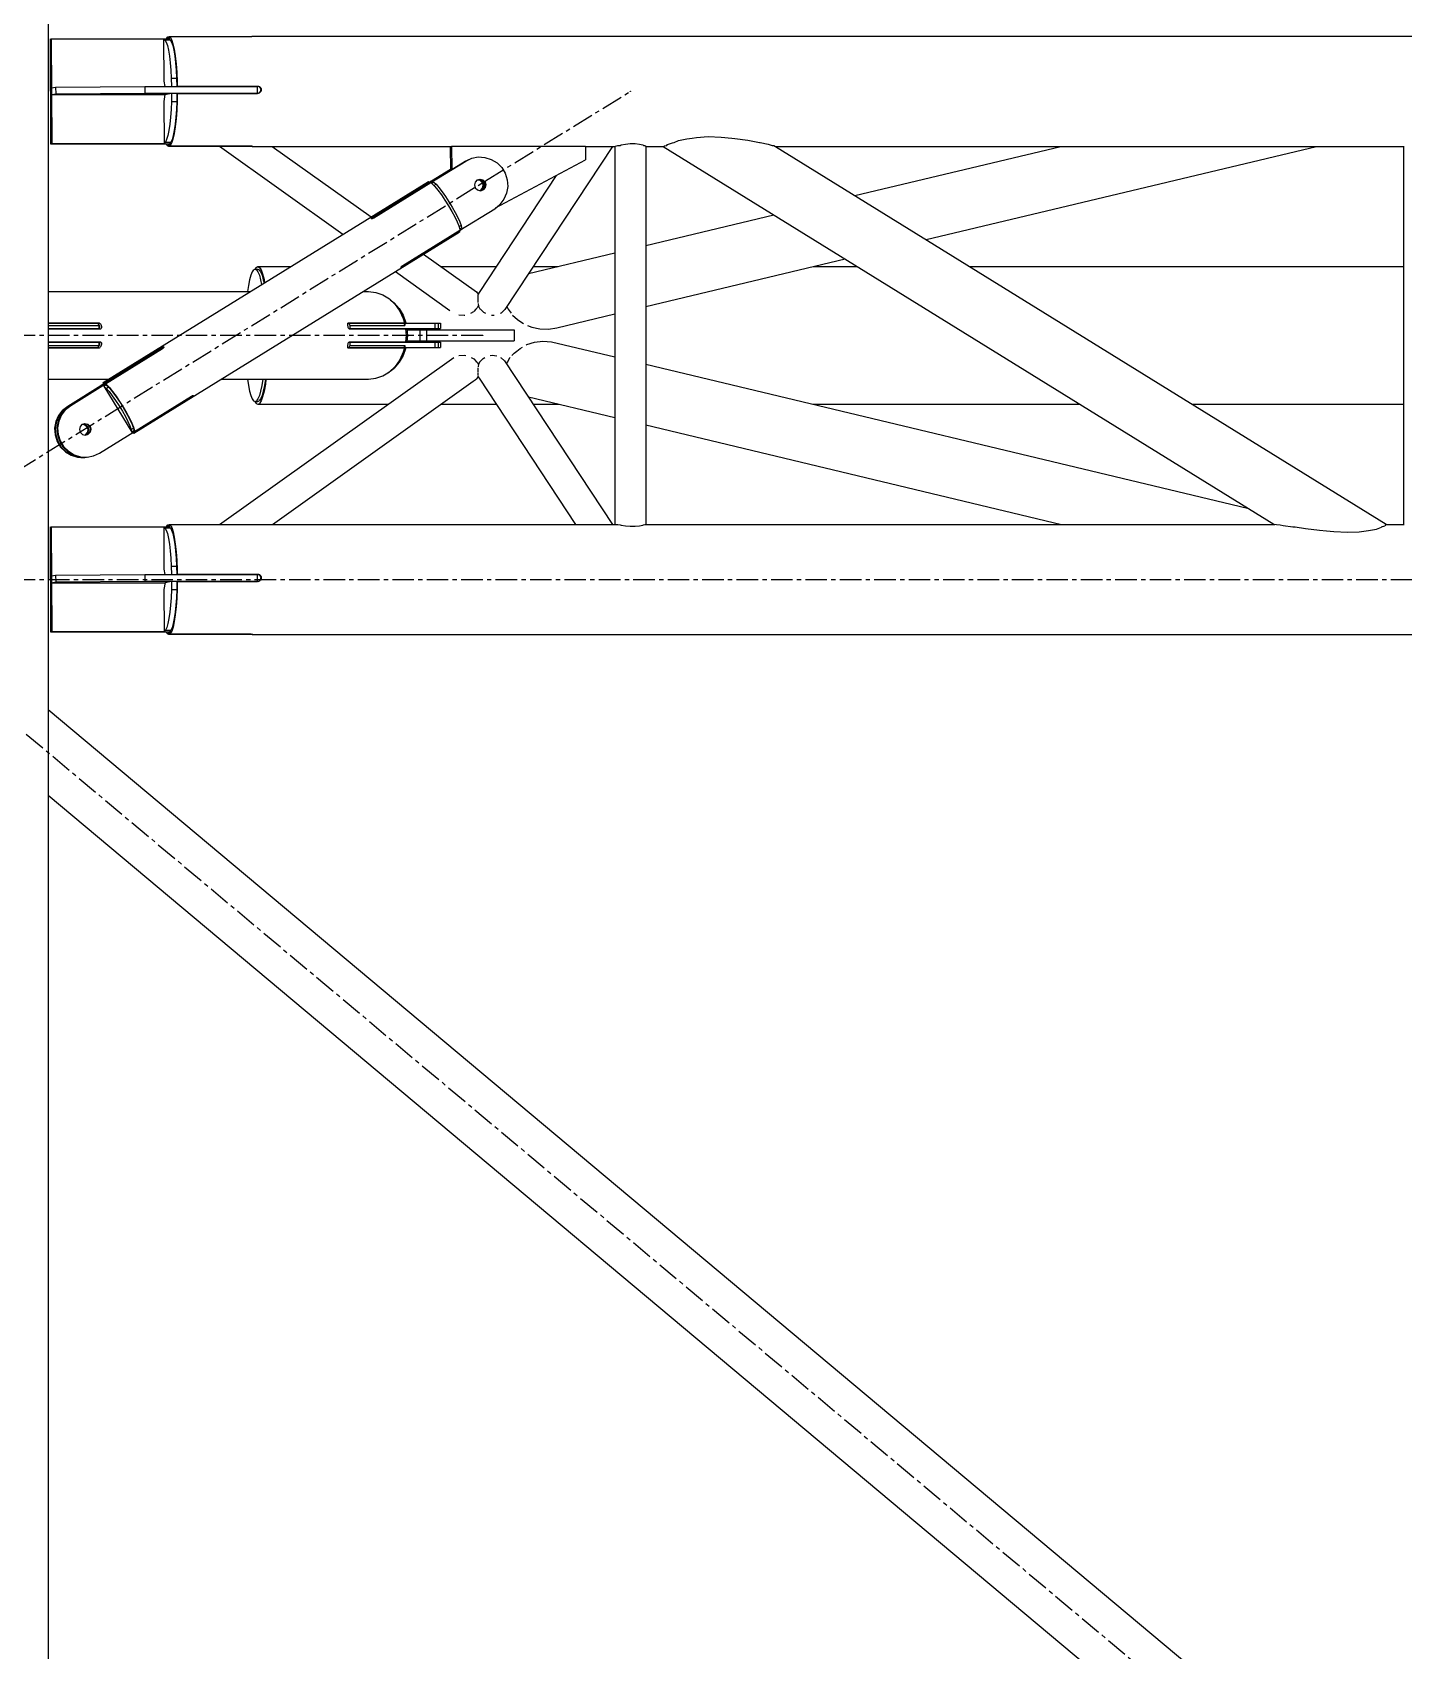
# Model space of a CAD drawing. Header units: millimetres. Extents: x 5143 to 30813, y 232 to 21408.
# Drawn here: x 23500 to 24006, y 11975 to 12572 of the extents above; entities that cross this region are included whole.
import ezdxf

# ---------------------------------------------------------------- set-up
doc = ezdxf.new("R2010")
doc.units = ezdxf.units.MM
doc.header["$LTSCALE"] = 0.25
doc.linetypes.add('CENTER', pattern=[50.8, 31.75, -6.35, 6.35, -6.35])
doc.linetypes.add('XKITLINE00', pattern=[0])

msp = doc.modelspace()

# ---------------------------------------------------------------- linework, layer by layer
at = {"color": 8, "linetype": 'XKITLINE00'}
for p, q in [((23506.2, 12689.51), (23506.2, 11020.27)), ((23550.15, 12570.27), (23549.79, 12569.66)), ((23550.15, 12570.27), (23550.39, 12570.4)), ((23550.39, 12570.4), (23550.4, 12569.66)), ((23550.39, 12570.4), (23550.81, 12570.4)), ((23550.81, 12570.51), (23580.45, 12570.51)), ((23550.81, 12570.51), (23551.25, 12570.27)), ((23550.81, 12570.51), (23550.82, 12569.65)), ((23551.25, 12570.27), (23551.78, 12569.35)), ((23580.45, 12570.51), (23580.78, 12570.51)), ((23580.78, 12570.51), (23581.08, 12570.53)), ((23581.08, 12570.53), (23581.33, 12570.54)), ((23581.33, 12570.54), (23581.49, 12570.57)), ((23581.49, 12570.57), (23581.51, 12570.57)), ((23581.51, 12570.57), (24815.89, 12570.57)), ((23506.95, 12569.53), (23507.34, 12569.6)), ((23506.95, 12569.53), (23507.13, 12530.95)), ((23507.34, 12569.6), (23507.52, 12531.02)), ((23507.34, 12569.6), (23548.83, 12569.6)), ((23548.83, 12569.66), (23550.8, 12569.66)), ((23548.83, 12569.66), (23548.9, 12554.06)), ((23548.83, 12569.66), (23549.31, 12569.31)), ((23549.31, 12569.31), (23551.28, 12569.31)), ((23549.31, 12569.31), (23549.77, 12568.46)), ((23549.77, 12568.46), (23550.21, 12567.16)), ((23550.21, 12567.16), (23550.62, 12565.41)), ((23550.62, 12565.41), (23550.97, 12563.29)), ((23550.8, 12569.66), (23551.28, 12569.31)), ((23551.28, 12569.31), (23551.75, 12568.46)), ((23551.75, 12568.46), (23552.19, 12567.16)), ((23551.78, 12569.35), (23552.28, 12567.85)), ((23552.19, 12567.16), (23552.59, 12565.41)), ((23552.28, 12567.85), (23552.73, 12565.83)), ((23552.59, 12565.41), (23552.94, 12563.29)), ((23552.73, 12565.83), (23553.12, 12563.32)), ((23550.97, 12563.29), (23551.26, 12560.82)), ((23551.26, 12560.82), (23551.49, 12558.09)), ((23551.49, 12558.09), (23551.65, 12555.16)), ((23552.94, 12563.29), (23553.24, 12560.82)), ((23553.12, 12563.32), (23553.44, 12560.42)), ((23553.24, 12560.82), (23553.47, 12558.09)), ((23553.44, 12560.42), (23553.68, 12557.22)), ((23553.47, 12558.09), (23553.63, 12555.16)), ((23508.99, 12551.86), (23541.85, 12552.1)), ((23541.85, 12552.1), (23551.73, 12552.1)), ((23541.85, 12552.1), (23541.86, 12549.6)), ((23548.9, 12554.06), (23549.22, 12552.1)), ((23551.65, 12555.16), (23553.63, 12555.16)), ((23551.65, 12555.16), (23551.74, 12552.1)), ((23551.73, 12552.1), (23551.74, 12552.1)), ((23551.74, 12552.1), (23553.71, 12552.1)), ((23553.63, 12555.16), (23553.71, 12552.1)), ((23553.68, 12557.22), (23553.82, 12553.8)), ((23553.7, 12552.1), (23553.71, 12552.1)), ((23553.71, 12552.2), (23553.84, 12552.23)), ((23553.71, 12552.19), (23583.29, 12552.19)), ((23553.71, 12552.1), (23583.34, 12552.1)), ((23553.82, 12553.8), (23553.84, 12552.23)), ((23553.84, 12552.23), (23583.47, 12552.23)), ((23580.52, 12552.19), (23580.52, 12552.1)), ((23583.29, 12552.19), (23583.47, 12552.23)), ((23583.29, 12552.19), (23583.63, 12552.14)), ((23583.34, 12552.1), (23583.35, 12549.6)), ((23583.47, 12552.23), (23583.82, 12552.18)), ((23583.63, 12552.14), (23583.82, 12552.18)), ((23583.63, 12552.14), (23583.96, 12552.01)), ((23583.82, 12552.18), (23584.14, 12552.05)), ((23583.96, 12552.01), (23584.24, 12551.8)), ((23584.14, 12552.05), (23584.42, 12551.83)), ((23507.43, 12551.56), (23508.99, 12551.86)), ((23507.43, 12551.56), (23507.44, 12549.06)), ((23507.44, 12549.06), (23509, 12549.36)), ((23507.44, 12549.06), (23549.3, 12549.06)), ((23508.99, 12551.86), (23509, 12549.36)), ((23509, 12549.36), (23541.86, 12549.6)), ((23541.86, 12549.6), (23551.74, 12549.6)), ((23549.31, 12549.14), (23548.93, 12546.56)), ((23548.93, 12546.56), (23549.01, 12530.96)), ((23549.31, 12549.14), (23551.75, 12549.6)), ((23551.69, 12546.52), (23551.56, 12543.53)), ((23551.75, 12549.6), (23551.69, 12546.52)), ((23551.69, 12546.52), (23553.67, 12546.52)), ((23551.75, 12549.6), (23553.72, 12549.6)), ((23553.67, 12546.52), (23553.54, 12543.53)), ((23553.72, 12549.6), (23553.67, 12546.52)), ((23553.82, 12546.75), (23553.68, 12543.33)), ((23553.72, 12549.6), (23583.35, 12549.6)), ((23553.72, 12549.5), (23553.86, 12549.53)), ((23553.86, 12549.53), (23553.82, 12546.75)), ((23553.86, 12549.53), (23583.49, 12549.53)), ((23582.96, 12549.53), (23583.35, 12549.6)), ((23583.49, 12549.53), (23583.83, 12549.57)), ((23583.69, 12549.55), (23583.97, 12549.67)), ((23583.83, 12549.57), (23584.16, 12549.71)), ((23583.97, 12549.67), (23584.25, 12549.89)), ((23584.16, 12549.71), (23584.44, 12549.92)), ((23584.24, 12551.8), (23584.45, 12551.52)), ((23584.47, 12550.17), (23584.25, 12549.89)), ((23584.42, 12551.83), (23584.64, 12551.55)), ((23584.65, 12550.2), (23584.44, 12549.92)), ((23584.45, 12551.52), (23584.59, 12551.19)), ((23584.51, 12550.27), (23584.47, 12550.17)), ((23584.6, 12550.49), (23584.51, 12550.27)), ((23584.59, 12551.19), (23584.64, 12550.84)), ((23584.64, 12550.84), (23584.6, 12550.49)), ((23584.64, 12551.55), (23584.77, 12551.23)), ((23584.68, 12550.27), (23584.65, 12550.2)), ((23584.78, 12550.53), (23584.68, 12550.27)), ((23584.77, 12551.23), (23584.82, 12550.88)), ((23584.82, 12550.88), (23584.78, 12550.53)), ((23551.36, 12540.71), (23551.09, 12538.14)), ((23551.56, 12543.53), (23551.36, 12540.71)), ((23553.33, 12540.71), (23553.06, 12538.14)), ((23553.44, 12540.12), (23553.12, 12537.23)), ((23553.54, 12543.53), (23553.33, 12540.71)), ((23553.68, 12543.33), (23553.44, 12540.12)), ((23550.37, 12533.99), (23549.94, 12532.52)), ((23550.75, 12535.88), (23550.37, 12533.99)), ((23551.09, 12538.14), (23550.75, 12535.88)), ((23552.34, 12533.99), (23551.92, 12532.52)), ((23552.73, 12534.72), (23552.28, 12532.69)), ((23552.73, 12535.88), (23552.34, 12533.99)), ((23553.06, 12538.14), (23552.73, 12535.88)), ((23553.12, 12537.23), (23552.73, 12534.72)), ((23507.13, 12530.95), (23507.52, 12531.02)), ((23507.13, 12530.95), (23551, 12530.95)), ((23507.52, 12531.02), (23549.01, 12531.02)), ((23548.55, 12530.93), (23548.62, 12530.89)), ((23548.62, 12530.95), (23548.62, 12530.89)), ((23548.62, 12530.89), (23550.59, 12530.89)), ((23549.48, 12531.5), (23549.01, 12530.96)), ((23549.01, 12530.96), (23550.98, 12530.96)), ((23549.94, 12532.52), (23549.48, 12531.5)), ((23549.48, 12531.5), (23551.46, 12531.5)), ((23549.79, 12530.89), (23550.15, 12530.28)), ((23550.15, 12530.28), (23550.58, 12530.04)), ((23550.58, 12530.89), (23550.58, 12530.04)), ((23550.58, 12530.04), (23580.21, 12530.04)), ((23550.59, 12530.95), (23550.59, 12530.89)), ((23551.46, 12531.5), (23550.98, 12530.96)), ((23551, 12530.98), (23551, 12530.15)), ((23551, 12530.15), (23551.25, 12530.28)), ((23551, 12530.15), (23580.63, 12530.15)), ((23551.78, 12531.2), (23551.25, 12530.28)), ((23551.92, 12532.52), (23551.46, 12531.5)), ((23552.28, 12532.69), (23551.78, 12531.2)), ((23569.39, 12530.04), (23614.99, 12497.56)), ((23580.21, 12530.15), (23580.21, 12530.04)), ((23580.21, 12530.04), (23580.56, 12530.04)), ((23580.56, 12530.15), (23580.56, 12530.04)), ((23580.56, 12530.04), (23580.91, 12530.02)), ((23580.63, 12530.15), (23580.97, 12530.14)), ((23580.91, 12530.02), (23581.22, 12530.01)), ((23580.97, 12530.14), (23581.27, 12530.13)), ((23581.22, 12530.01), (23581.47, 12529.98)), ((23581.27, 12530.13), (23581.52, 12530.11)), ((23581.47, 12529.98), (23581.51, 12529.97)), ((23581.51, 12529.97), (23581.66, 12530)), ((23581.51, 12529.97), (23654.8, 12529.97)), ((23581.52, 12530.11), (23581.68, 12530.09)), ((23581.66, 12530), (23581.76, 12530.03)), ((23581.68, 12530.09), (23581.77, 12530.06)), ((23581.77, 12530.06), (23581.76, 12530.03)), ((23588.91, 12529.97), (23625.39, 12504)), ((23654.59, 12529.94), (23655.06, 12530.02)), ((23654.59, 12529.94), (23654.63, 12521.19)), ((23655.06, 12530.02), (23704.45, 12530.02)), ((23655.06, 12530.02), (23655.1, 12521.48)), ((23714.4, 12529.97), (23674.66, 12469.76)), ((23704.45, 12530.02), (23704.47, 12525.03)), ((23704.45, 12529.97), (23715.48, 12529.97)), ((23715.28, 12529.97), (23715.28, 12390.57)), ((23715.32, 12529.97), (23715.42, 12529.93)), ((23715.42, 12529.93), (23715.56, 12530.04)), ((23715.56, 12530.04), (23716.37, 12530.24)), ((23716.37, 12530.24), (23717.2, 12530.35)), ((23717.2, 12530.35), (23717.63, 12530.5)), ((23717.63, 12530.5), (23719.22, 12530.82)), ((23719.22, 12530.82), (23720.98, 12530.98)), ((23720.98, 12530.98), (23722.74, 12530.98)), ((23722.74, 12530.98), (23724.33, 12530.82)), ((23724.33, 12530.82), (23725.59, 12530.5)), ((23725.59, 12530.5), (23725.87, 12530.35)), ((23725.87, 12530.35), (23726.4, 12530.24)), ((23726.4, 12530.24), (23726.68, 12530.04)), ((23726.68, 12530.04), (23726.68, 12390.57)), ((23726.68, 12529.97), (23733.29, 12529.97)), ((23733.08, 12529.97), (23733.09, 12529.95)), ((23733.09, 12529.95), (23733.23, 12529.94)), ((23733.09, 12529.95), (23958.4, 12390.58)), ((23733.23, 12529.94), (23733.6, 12530.19)), ((23733.6, 12530.19), (23734.47, 12530.36)), ((23734.47, 12530.36), (23734.77, 12530.64)), ((23734.77, 12530.64), (23736.54, 12531.28)), ((23736.54, 12531.28), (23737.11, 12531.39)), ((23737.11, 12531.39), (23738.78, 12532.09)), ((23738.78, 12532.09), (23741.81, 12532.77)), ((23741.81, 12532.77), (23743.76, 12533)), ((23743.76, 12533), (23745.46, 12533.31)), ((23745.46, 12533.31), (23749.71, 12533.56)), ((23749.71, 12533.56), (23754.53, 12533.41)), ((23754.53, 12533.41), (23758.43, 12533)), ((23758.43, 12533), (23759.6, 12532.91)), ((23759.6, 12532.91), (23764.33, 12532.28)), ((23764.33, 12532.28), (23768.71, 12531.44)), ((23768.71, 12531.44), (23768.9, 12531.39)), ((23768.9, 12531.39), (23771.88, 12530.81)), ((23771.88, 12530.81), (23773.37, 12530.36)), ((23773.37, 12530.36), (23773.93, 12530.27)), ((23773.93, 12530.27), (23774.55, 12529.97)), ((23774.55, 12529.97), (24006.46, 12529.97)), ((23774.55, 12529.97), (23999.86, 12390.6)), ((23803.87, 12511.83), (23879.83, 12529.97)), ((23830.13, 12495.59), (23974.11, 12529.97)), ((24006.27, 12529.96), (24006.27, 12390.57)), ((23626.15, 12503.57), (23660.04, 12524.54)), ((23647.41, 12516.62), (23660.28, 12524.58)), ((23660.04, 12524.54), (23662.27, 12525.56)), ((23660.04, 12524.54), (23660.28, 12524.58)), ((23660.28, 12524.58), (23662.51, 12525.61)), ((23662.27, 12525.56), (23662.51, 12525.61)), ((23662.51, 12525.61), (23664.91, 12526.07)), ((23664.91, 12526.07), (23667.36, 12525.92)), ((23667.36, 12525.92), (23669.71, 12525.19)), ((23669.71, 12525.19), (23671.82, 12523.92)), ((23671.27, 12507.26), (23704.47, 12525.03)), ((23671.82, 12523.92), (23673.57, 12522.17)), ((23673.57, 12522.17), (23674.86, 12520.05)), ((23526.52, 12442.84), (23646.53, 12517.07)), ((23625.91, 12503.94), (23646.94, 12516.95)), ((23626.28, 12503.6), (23647.3, 12516.6)), ((23626.42, 12503.59), (23647.44, 12516.6)), ((23646.53, 12517.07), (23646.94, 12516.95)), ((23646.94, 12516.95), (23647.16, 12516.57)), ((23646.97, 12516.89), (23647.45, 12517.19)), ((23647.03, 12516.8), (23647.75, 12517.24)), ((23647.12, 12516.64), (23647.96, 12517.16)), ((23647.12, 12516.64), (23647.16, 12516.57)), ((23647.3, 12516.6), (23647.41, 12516.62)), ((23647.3, 12516.6), (23647.36, 12516.55)), ((23647.41, 12516.62), (23647.43, 12516.59)), ((23647.44, 12516.6), (23647.83, 12516.29)), ((23647.45, 12517.19), (23647.58, 12517.25)), ((23647.58, 12517.25), (23647.75, 12517.24)), ((23647.67, 12517.25), (23654.63, 12521.56)), ((23647.74, 12516.37), (23648.47, 12516.82)), ((23647.75, 12517.24), (23647.96, 12517.16)), ((23647.79, 12517.23), (23654.63, 12521.46)), ((23647.83, 12516.29), (23648.83, 12515.24)), ((23647.96, 12517.16), (23648, 12517.1)), ((23648.47, 12516.82), (23649.33, 12515.99)), ((23663.75, 12516.82), (23663.49, 12515.74)), ((23664.5, 12517.63), (23663.75, 12516.82)), ((23664.5, 12517.63), (23665.55, 12517.94)), ((23664.68, 12517.68), (23665.53, 12517.47)), ((23664.86, 12517.73), (23665.76, 12517.51)), ((23664.94, 12517.76), (23665.89, 12517.5)), ((23693.69, 12519.26), (23665.22, 12476.11)), ((23665.32, 12517.87), (23666.36, 12517.59)), ((23665.37, 12517.88), (23666.39, 12517.63)), ((23665.53, 12517.47), (23666.33, 12516.7)), ((23665.55, 12517.94), (23666.62, 12517.68)), ((23665.76, 12517.51), (23666.56, 12516.75)), ((23665.89, 12517.5), (23666.67, 12516.72)), ((23666.33, 12516.7), (23666.64, 12515.63)), ((23666.36, 12517.59), (23667.14, 12516.81)), ((23666.39, 12517.63), (23667.19, 12516.86)), ((23666.56, 12516.75), (23666.88, 12515.68)), ((23666.62, 12517.68), (23667.42, 12516.91)), ((23666.67, 12516.72), (23666.96, 12515.64)), ((23667.14, 12516.81), (23667.43, 12515.73)), ((23667.19, 12516.86), (23667.5, 12515.8)), ((23667.42, 12516.91), (23667.74, 12515.84)), ((23674.86, 12520.05), (23675.61, 12517.68)), ((23675.61, 12517.68), (23675.77, 12515.21)), ((23648.56, 12515.52), (23649.33, 12515.99)), ((23648.83, 12515.24), (23650, 12513.81)), ((23649.33, 12515.99), (23650.38, 12514.79)), ((23650, 12513.81), (23651.28, 12512.08)), ((23650.38, 12514.79), (23651.56, 12513.26)), ((23651.28, 12512.08), (23652.6, 12510.12)), ((23651.56, 12513.26), (23652.81, 12511.49)), ((23652.6, 12510.12), (23653.91, 12508.05)), ((23652.81, 12511.49), (23654.07, 12509.56)), ((23663.49, 12515.74), (23663.81, 12514.67)), ((23663.81, 12514.67), (23664.6, 12513.9)), ((23664.6, 12513.9), (23665.67, 12513.64)), ((23665.46, 12513.69), (23665.64, 12513.75)), ((23665.51, 12513.68), (23665.87, 12513.79)), ((23665.53, 12513.68), (23665.9, 12513.78)), ((23665.6, 12513.66), (23666.18, 12513.82)), ((23665.63, 12513.65), (23666.49, 12513.91)), ((23666.39, 12514.55), (23665.64, 12513.75)), ((23665.67, 12513.64), (23666.73, 12513.96)), ((23666.62, 12514.6), (23665.87, 12513.79)), ((23666.68, 12514.57), (23665.9, 12513.78)), ((23667.15, 12514.66), (23666.38, 12513.88)), ((23666.64, 12515.63), (23666.39, 12514.55)), ((23667.25, 12514.72), (23666.49, 12513.91)), ((23666.88, 12515.68), (23666.62, 12514.6)), ((23666.96, 12515.64), (23666.68, 12514.57)), ((23667.48, 12514.76), (23666.73, 12513.96)), ((23667.43, 12515.73), (23667.15, 12514.66)), ((23667.5, 12515.8), (23667.25, 12514.72)), ((23667.74, 12515.84), (23667.48, 12514.76)), ((23674.36, 12510.5), (23672.87, 12508.54)), ((23675.35, 12512.76), (23674.36, 12510.5)), ((23675.77, 12515.21), (23675.35, 12512.76)), ((23653.91, 12508.05), (23655.13, 12505.97)), ((23654.07, 12509.56), (23655.28, 12507.56)), ((23655.13, 12505.97), (23656.2, 12503.97)), ((23655.28, 12507.56), (23656.39, 12505.6)), ((23656.39, 12505.6), (23657.32, 12503.76)), ((23658.08, 12499.04), (23670.95, 12507)), ((23670.95, 12507), (23672.87, 12508.54)), ((23726.68, 12493.4), (23773.94, 12504.68)), ((23537.87, 12424.15), (23657.87, 12498.38)), ((23625.37, 12503.5), (23625.36, 12503.47)), ((23625.36, 12503.47), (23625.42, 12503.38)), ((23625.41, 12503.56), (23625.37, 12503.5)), ((23625.41, 12503.56), (23625.53, 12503.67)), ((23625.42, 12503.38), (23625.54, 12503.33)), ((23625.53, 12503.67), (23625.7, 12503.8)), ((23625.54, 12503.33), (23625.72, 12503.33)), ((23625.7, 12503.8), (23625.91, 12503.94)), ((23625.7, 12503.8), (23625.95, 12503.38)), ((23625.72, 12503.33), (23625.94, 12503.38)), ((23625.91, 12503.94), (23626.17, 12503.51)), ((23625.94, 12503.38), (23626.18, 12503.47)), ((23625.98, 12503.39), (23626.17, 12503.51)), ((23626.15, 12503.57), (23626.28, 12503.6)), ((23626.15, 12503.57), (23626.21, 12503.48)), ((23626.18, 12503.47), (23626.42, 12503.59)), ((23626.28, 12503.6), (23626.33, 12503.54)), ((23637.03, 12485.61), (23658.06, 12498.62)), ((23637.06, 12486.06), (23658.08, 12499.07)), ((23656.2, 12503.97), (23657.07, 12502.16)), ((23657.07, 12502.16), (23657.7, 12500.62)), ((23657.32, 12503.76), (23658.05, 12502.15)), ((23657.7, 12500.62), (23658.05, 12499.45)), ((23657.78, 12500.37), (23658.53, 12500.84)), ((23657.87, 12498.93), (23658.04, 12499.03)), ((23657.87, 12498.94), (23657.87, 12498.93)), ((23657.87, 12498.93), (23658.06, 12498.62)), ((23658.06, 12498.62), (23657.87, 12498.38)), ((23657.91, 12498.86), (23658.63, 12499.31)), ((23658.01, 12499.03), (23658.08, 12499.04)), ((23658.05, 12502.15), (23658.53, 12500.84)), ((23658.05, 12499.46), (23658.74, 12499.89)), ((23658.05, 12499.45), (23658.08, 12499.07)), ((23658.07, 12499.06), (23658.08, 12499.04)), ((23658.53, 12500.84), (23658.74, 12499.89)), ((23658.7, 12499.42), (23658.63, 12499.31)), ((23644.71, 12490.24), (23664.19, 12476.36)), ((23683.44, 12483.07), (23715.28, 12490.68)), ((23726.68, 12470.88), (23800.2, 12488.44)), ((23580.51, 12480.8), (23580.08, 12478.71)), ((23580.99, 12482.47), (23580.51, 12480.8)), ((23581.49, 12483.69), (23580.99, 12482.47)), ((23582.02, 12484.43), (23581.49, 12483.69)), ((23582.02, 12484.43), (23582.56, 12484.67)), ((23582.93, 12485.36), (23582.45, 12484.63)), ((23582.56, 12484.67), (23583.55, 12484.67)), ((23582.56, 12484.67), (23583.1, 12484.43)), ((23582.93, 12485.36), (23583.55, 12485.67)), ((23583.1, 12484.43), (23583.63, 12483.69)), ((23583.55, 12485.67), (23595.77, 12485.67)), ((23583.55, 12485.67), (23584.17, 12485.36)), ((23583.55, 12484.67), (23584.09, 12484.43)), ((23583.63, 12483.69), (23584.14, 12482.47)), ((23584.09, 12484.43), (23584.62, 12483.69)), ((23584.14, 12482.47), (23584.62, 12480.8)), ((23584.17, 12485.36), (23584.77, 12484.43)), ((23584.62, 12483.69), (23585.13, 12482.47)), ((23584.62, 12480.8), (23584.99, 12479.01)), ((23584.77, 12484.43), (23585.34, 12482.91)), ((23585.13, 12482.47), (23585.6, 12480.8)), ((23585.34, 12482.91), (23585.87, 12480.82)), ((23585.6, 12480.8), (23585.86, 12479.55)), ((23585.87, 12480.82), (23586.08, 12479.68)), ((23634.31, 12483.8), (23654.4, 12469.49)), ((23636.39, 12485.45), (23636.36, 12485.34)), ((23636.36, 12485.34), (23636.41, 12485.28)), ((23636.49, 12485.59), (23636.39, 12485.45)), ((23636.41, 12485.28), (23636.43, 12485.28)), ((23636.43, 12485.28), (23636.49, 12485.3)), ((23636.64, 12485.75), (23636.49, 12485.59)), ((23636.49, 12485.3), (23636.63, 12485.38)), ((23636.63, 12485.38), (23636.82, 12485.48)), ((23636.64, 12485.75), (23636.84, 12485.91)), ((23636.65, 12485.76), (23636.82, 12485.48)), ((23636.82, 12485.48), (23637.03, 12485.61)), ((23636.84, 12485.91), (23637.06, 12486.06)), ((23636.85, 12485.92), (23637.03, 12485.61)), ((23651.11, 12485.67), (23671.53, 12485.67)), ((23685.16, 12485.67), (23694.34, 12485.67)), ((23788.62, 12485.67), (23804.67, 12485.67)), ((23846.16, 12485.67), (24006.27, 12485.67)), ((23506.2, 12476.42), (23580.82, 12476.42)), ((23580.08, 12478.71), (23579.72, 12476.42)), ((23622.38, 12476.42), (23624.37, 12476.42)), ((23624.37, 12476.42), (23627.09, 12476.11)), ((23627.09, 12476.11), (23629.7, 12475.2)), ((23629.7, 12475.2), (23632.11, 12473.7)), ((23664.19, 12476.36), (23664.81, 12475.47)), ((23664.76, 12474.85), (23664.72, 12474.15)), ((23664.78, 12475.2), (23664.74, 12475.09)), ((23664.74, 12475.09), (23664.76, 12474.85)), ((23664.88, 12475.46), (23664.82, 12475.3)), ((23665.22, 12476.11), (23664.88, 12475.46)), ((23631.51, 12474.07), (23631.65, 12474)), ((23631.65, 12474), (23631.78, 12473.91)), ((23632.11, 12473.7), (23634.22, 12471.69)), ((23632.38, 12473.44), (23633.83, 12472.33)), ((23633.83, 12472.33), (23635.69, 12470.19)), ((23634.22, 12471.69), (23635.95, 12469.25)), ((23635.69, 12470.19), (23637.15, 12467.67)), ((23635.95, 12469.25), (23637.24, 12466.45)), ((23662.13, 12468.45), (23663.23, 12469.07)), ((23664.05, 12469.96), (23663.23, 12469.07)), ((23664.05, 12469.96), (23664.48, 12470.37)), ((23664.93, 12471.28), (23664.48, 12470.37)), ((23664.7, 12473.94), (23664.69, 12473.73)), ((23664.69, 12473.73), (23664.76, 12473.33)), ((23664.76, 12473.33), (23664.8, 12472.36)), ((23664.81, 12472.08), (23664.82, 12471.8)), ((23664.82, 12471.8), (23664.94, 12471.27)), ((23664.94, 12471.27), (23664.96, 12471.09)), ((23664.96, 12471.09), (23665.53, 12470.09)), ((23665.53, 12470.09), (23665.67, 12469.96)), ((23665.67, 12469.96), (23666.8, 12468.85)), ((23666.8, 12468.85), (23667.55, 12468.45)), ((23673.08, 12468.45), (23673.42, 12468.61)), ((23673.42, 12468.61), (23674.66, 12469.76)), ((23675.4, 12470.9), (23675.93, 12469.98)), ((23675.93, 12469.98), (23677.02, 12468.44)), ((23506.2, 12464.87), (23525.03, 12464.87)), ((23506.2, 12464.77), (23524.54, 12464.77)), ((23506.2, 12463.97), (23524.94, 12463.97)), ((23506.2, 12462.77), (23524.94, 12462.77)), ((23506.2, 12462.67), (23525.47, 12462.67)), ((23524.28, 12464.87), (23524.45, 12464.83)), ((23524.45, 12464.83), (23525.2, 12464.83)), ((23524.45, 12464.83), (23524.53, 12464.77)), ((23524.54, 12464.77), (23524.94, 12463.97)), ((23524.55, 12464.76), (23524.63, 12464.7)), ((23524.63, 12464.7), (23524.81, 12464.5)), ((23524.75, 12462.67), (23524.9, 12462.72)), ((23524.81, 12464.5), (23524.96, 12464.23)), ((23524.9, 12462.72), (23525.04, 12462.85)), ((23524.9, 12462.72), (23525.62, 12462.72)), ((23524.94, 12463.97), (23524.94, 12462.77)), ((23524.96, 12464.23), (23525.09, 12463.93)), ((23525.03, 12464.87), (23525.2, 12464.83)), ((23525.14, 12463.05), (23525.04, 12462.85)), ((23525.09, 12463.93), (23525.17, 12463.62)), ((23525.2, 12463.26), (23525.14, 12463.05)), ((23525.17, 12463.62), (23525.2, 12463.32)), ((23525.2, 12464.83), (23525.38, 12464.7)), ((23525.2, 12463.32), (23525.2, 12463.26)), ((23525.38, 12464.7), (23525.55, 12464.5)), ((23525.47, 12462.67), (23525.62, 12462.72)), ((23525.55, 12464.5), (23525.71, 12464.23)), ((23525.62, 12462.72), (23525.76, 12462.85)), ((23525.71, 12464.23), (23525.83, 12463.93)), ((23525.86, 12463.05), (23525.76, 12462.85)), ((23525.83, 12463.93), (23525.92, 12463.62)), ((23525.93, 12463.32), (23525.86, 12463.05)), ((23525.92, 12463.62), (23525.94, 12463.43)), ((23525.94, 12463.43), (23525.93, 12463.32)), ((23616.63, 12464.5), (23616.62, 12464.23)), ((23616.62, 12464.23), (23616.65, 12463.93)), ((23616.7, 12464.7), (23616.63, 12464.5)), ((23616.65, 12463.93), (23616.73, 12463.62)), ((23616.82, 12464.83), (23616.7, 12464.7)), ((23616.73, 12463.62), (23616.81, 12463.43)), ((23616.77, 12464.77), (23650.92, 12464.77)), ((23616.81, 12463.43), (23616.84, 12463.32)), ((23616.82, 12464.83), (23616.97, 12464.87)), ((23616.84, 12463.32), (23616.95, 12463.05)), ((23616.95, 12463.05), (23617.09, 12462.85)), ((23616.97, 12464.87), (23637.65, 12464.87)), ((23617.09, 12462.85), (23617.24, 12462.72)), ((23617.12, 12464.77), (23617.52, 12463.97)), ((23617.18, 12462.77), (23648.83, 12462.77)), ((23617.24, 12462.72), (23617.41, 12462.67)), ((23617.41, 12462.67), (23638.09, 12462.67)), ((23617.52, 12463.97), (23637.79, 12463.97)), ((23617.52, 12463.97), (23617.52, 12462.77)), ((23636.67, 12467.67), (23637.15, 12467.67)), ((23637.15, 12467.67), (23638.16, 12464.87)), ((23637.24, 12466.45), (23637.65, 12464.87)), ((23637.39, 12464.77), (23637.79, 12463.97)), ((23637.65, 12464.87), (23638.16, 12464.87)), ((23637.79, 12464.77), (23637.79, 12463.97)), ((23638.09, 12462.67), (23638.3, 12460.27)), ((23638.09, 12462.67), (23638.6, 12462.67)), ((23638.6, 12462.67), (23638.72, 12461.48)), ((23648.83, 12464.77), (23648.83, 12462.77)), ((23648.83, 12462.77), (23650.92, 12462.77)), ((23650.09, 12464.77), (23650.09, 12462.77)), ((23650.92, 12464.77), (23650.92, 12462.77)), ((23657.76, 12467.8), (23659.71, 12467.71)), ((23659.71, 12467.71), (23659.93, 12467.76)), ((23669.73, 12467.76), (23670.12, 12467.69)), ((23670.12, 12467.69), (23670.76, 12467.76)), ((23677.54, 12467.76), (23679.34, 12466.16)), ((23679.34, 12466.16), (23679.52, 12465.96)), ((23679.52, 12465.96), (23681.55, 12464.59)), ((23683.1, 12463.88), (23684.6, 12463.26)), ((23684.6, 12463.26), (23687.62, 12462.65)), ((23687.62, 12462.65), (23690.76, 12462.58)), ((23690.76, 12462.58), (23693.86, 12463.04)), ((23693.86, 12463.04), (23715.28, 12468.16)), ((23506.2, 12457.87), (23525.47, 12457.87)), ((23506.2, 12457.77), (23524.94, 12457.77)), ((23506.2, 12456.58), (23524.94, 12456.58)), ((23524.94, 12456.58), (23524.54, 12455.77)), ((23524.75, 12457.87), (23524.9, 12457.83)), ((23524.9, 12457.83), (23525.62, 12457.83)), ((23524.9, 12457.83), (23525.04, 12457.7)), ((23524.94, 12457.77), (23524.94, 12456.58)), ((23525.09, 12456.62), (23524.96, 12456.32)), ((23525.04, 12457.7), (23525.14, 12457.5)), ((23525.17, 12456.93), (23525.09, 12456.62)), ((23525.14, 12457.5), (23525.2, 12457.29)), ((23525.2, 12457.23), (23525.17, 12456.93)), ((23525.2, 12457.29), (23525.2, 12457.23)), ((23525.47, 12457.87), (23525.62, 12457.83)), ((23525.62, 12457.83), (23525.76, 12457.7)), ((23525.83, 12456.62), (23525.71, 12456.32)), ((23525.76, 12457.7), (23525.86, 12457.5)), ((23525.92, 12456.93), (23525.83, 12456.62)), ((23525.86, 12457.5), (23525.93, 12457.23)), ((23525.94, 12457.12), (23525.92, 12456.93)), ((23525.93, 12457.23), (23525.94, 12457.12)), ((23616.65, 12456.62), (23616.62, 12456.32)), ((23616.73, 12456.93), (23616.65, 12456.62)), ((23616.81, 12457.12), (23616.73, 12456.93)), ((23616.84, 12457.23), (23616.81, 12457.12)), ((23616.95, 12457.5), (23616.84, 12457.23)), ((23617.09, 12457.7), (23616.95, 12457.5)), ((23617.09, 12457.7), (23617.24, 12457.83)), ((23617.52, 12456.58), (23617.12, 12455.77)), ((23617.18, 12457.77), (23650.92, 12457.77)), ((23617.24, 12457.83), (23617.41, 12457.87)), ((23617.41, 12457.87), (23638.09, 12457.87)), ((23617.52, 12457.77), (23617.52, 12456.58)), ((23617.52, 12456.58), (23637.79, 12456.58)), ((23637.79, 12456.58), (23637.39, 12455.77)), ((23637.79, 12456.58), (23637.79, 12455.77)), ((23638.3, 12460.27), (23638.09, 12457.87)), ((23638.09, 12457.87), (23638.6, 12457.87)), ((23638.19, 12461.48), (23638.72, 12461.48)), ((23638.19, 12459.07), (23638.72, 12459.07)), ((23638.72, 12459.07), (23638.6, 12457.87)), ((23638.64, 12462.27), (23640.66, 12462.27)), ((23638.64, 12458.27), (23678.2, 12458.27)), ((23638.72, 12461.48), (23638.76, 12460.27)), ((23638.76, 12460.27), (23638.72, 12459.07)), ((23640.66, 12462.27), (23678.2, 12462.27)), ((23643.36, 12462.27), (23643.36, 12458.27)), ((23645.77, 12462.27), (23645.77, 12458.27)), ((23648.83, 12457.77), (23648.83, 12455.77)), ((23650.09, 12457.77), (23650.09, 12455.77)), ((23650.92, 12457.77), (23650.92, 12455.77)), ((23678.2, 12462.27), (23678.2, 12458.27)), ((23682.53, 12456.69), (23682.83, 12456.85)), ((23682.83, 12456.85), (23685.7, 12457.73)), ((23685.7, 12457.73), (23688.77, 12458.09)), ((23688.77, 12458.09), (23691.89, 12457.91)), ((23691.89, 12457.91), (23715.28, 12452.32)), ((23506.2, 12455.77), (23524.54, 12455.77)), ((23506.2, 12455.67), (23525.03, 12455.67)), ((23514.3, 12434.38), (23548.2, 12455.35)), ((23524.28, 12455.67), (23524.45, 12455.72)), ((23524.45, 12455.72), (23524.53, 12455.77)), ((23524.45, 12455.72), (23525.2, 12455.72)), ((23524.55, 12455.79), (23524.63, 12455.85)), ((23524.81, 12456.05), (23524.63, 12455.85)), ((23524.96, 12456.32), (23524.81, 12456.05)), ((23525.03, 12455.67), (23525.2, 12455.72)), ((23525.2, 12455.72), (23525.38, 12455.85)), ((23525.55, 12456.05), (23525.38, 12455.85)), ((23525.71, 12456.32), (23525.55, 12456.05)), ((23526.93, 12442.71), (23547.95, 12455.72)), ((23527.3, 12442.37), (23548.32, 12455.37)), ((23527.44, 12442.36), (23548.46, 12455.37)), ((23547.95, 12455.72), (23548.18, 12455.85)), ((23547.95, 12455.72), (23548.18, 12455.34)), ((23548.18, 12455.85), (23548.41, 12455.97)), ((23548.18, 12455.85), (23548.44, 12455.43)), ((23548.2, 12455.35), (23548.32, 12455.37)), ((23548.32, 12455.37), (23548.38, 12455.32)), ((23548.33, 12455.36), (23548.44, 12455.43)), ((23548.41, 12455.97), (23548.61, 12456.05)), ((23548.44, 12455.43), (23548.67, 12455.54)), ((23548.46, 12455.37), (23548.67, 12455.52)), ((23548.61, 12456.05), (23548.73, 12456.09)), ((23548.67, 12455.52), (23548.83, 12455.67)), ((23548.67, 12455.54), (23548.71, 12455.56)), ((23548.73, 12456.09), (23548.77, 12456.09)), ((23548.77, 12456.09), (23548.89, 12456.04)), ((23548.92, 12455.82), (23548.83, 12455.67)), ((23548.89, 12456.04), (23548.94, 12455.95)), ((23548.94, 12455.95), (23548.92, 12455.82)), ((23569.39, 12390.51), (23655.93, 12452.15)), ((23616.62, 12456.32), (23616.63, 12456.05)), ((23616.63, 12456.05), (23616.7, 12455.85)), ((23616.7, 12455.85), (23616.82, 12455.72)), ((23616.77, 12455.77), (23637.39, 12455.77)), ((23616.82, 12455.72), (23616.97, 12455.67)), ((23616.97, 12455.67), (23637.65, 12455.67)), ((23635.95, 12451.3), (23634.22, 12448.85)), ((23637.15, 12452.88), (23635.69, 12450.36)), ((23637.24, 12454.09), (23635.95, 12451.3)), ((23636.67, 12452.88), (23637.15, 12452.88)), ((23638.16, 12455.67), (23637.15, 12452.88)), ((23637.65, 12455.67), (23637.24, 12454.09)), ((23637.39, 12455.77), (23650.09, 12455.77)), ((23637.65, 12455.67), (23638.16, 12455.67)), ((23650.09, 12455.77), (23650.92, 12455.77)), ((23657.74, 12452.8), (23659.69, 12452.93)), ((23659.69, 12452.93), (23660.29, 12452.8)), ((23662.33, 12452.12), (23663.23, 12451.63)), ((23663.23, 12451.63), (23664.15, 12450.67)), ((23664.15, 12450.67), (23664.5, 12450.34)), ((23665.48, 12450.54), (23664.98, 12449.67)), ((23665.48, 12450.54), (23665.63, 12450.67)), ((23665.63, 12450.67), (23666.74, 12451.78)), ((23666.74, 12451.78), (23667.38, 12452.12)), ((23669.31, 12452.8), (23670.07, 12452.94)), ((23670.07, 12452.94), (23671.8, 12452.74)), ((23673.16, 12452.12), (23673.37, 12452.03)), ((23673.37, 12452.03), (23674.6, 12450.87)), ((23674.6, 12450.87), (23714.4, 12390.57)), ((23675.79, 12450.68), (23675.24, 12449.9)), ((23676.34, 12451.7), (23675.79, 12450.68)), ((23676.71, 12452.12), (23676.34, 12451.7)), ((23678.14, 12453.73), (23677.31, 12452.8)), ((23678.14, 12453.73), (23679.15, 12454.48)), ((23679.15, 12454.48), (23680.31, 12455.48)), ((23680.31, 12455.48), (23681.22, 12455.98)), ((23624.37, 12444.12), (23627.09, 12444.43)), ((23627.09, 12444.43), (23629.7, 12445.35)), ((23629.7, 12445.35), (23632.11, 12446.85)), ((23631.51, 12446.48), (23631.65, 12446.54)), ((23631.65, 12446.54), (23631.78, 12446.64)), ((23632.11, 12446.85), (23634.22, 12448.85)), ((23632.38, 12447.1), (23633.83, 12448.22)), ((23635.69, 12450.36), (23633.83, 12448.22)), ((23664.85, 12445.09), (23664.35, 12444.33)), ((23664.5, 12450.34), (23664.96, 12449.49)), ((23664.77, 12447.43), (23664.68, 12446.83)), ((23664.68, 12446.83), (23664.69, 12446.72)), ((23664.71, 12446.51), (23664.76, 12445.85)), ((23664.76, 12445.85), (23664.73, 12445.47)), ((23664.73, 12445.47), (23664.75, 12445.42)), ((23664.8, 12448.33), (23664.77, 12447.43)), ((23664.8, 12445.3), (23664.92, 12444.99)), ((23664.97, 12449.55), (23664.81, 12448.76)), ((23664.81, 12448.76), (23664.81, 12448.62)), ((23664.92, 12444.99), (23665.17, 12444.5)), ((23664.98, 12449.67), (23664.97, 12449.55)), ((23665.17, 12444.5), (23700.77, 12390.57)), ((23726.68, 12449.6), (23948.72, 12396.57)), ((23506.2, 12444.12), (23528.6, 12444.12)), ((23513.45, 12434.22), (23525.67, 12441.79)), ((23513.68, 12434.27), (23525.71, 12441.7)), ((23514.54, 12434.43), (23527.41, 12442.39)), ((23525.76, 12441.91), (23525.68, 12441.77)), ((23525.68, 12441.77), (23525.84, 12441.52)), ((23525.76, 12441.91), (23526.6, 12442.43)), ((23525.76, 12441.91), (23525.89, 12441.98)), ((23525.89, 12441.98), (23526.06, 12441.97)), ((23526.06, 12441.97), (23526.9, 12442.49)), ((23526.06, 12441.97), (23526.27, 12441.89)), ((23526.27, 12441.89), (23527.12, 12442.41)), ((23526.27, 12441.89), (23526.31, 12441.82)), ((23526.52, 12442.84), (23526.34, 12442.6)), ((23526.34, 12442.6), (23526.48, 12442.36)), ((23526.52, 12442.84), (23526.93, 12442.71)), ((23526.6, 12442.43), (23526.73, 12442.5)), ((23526.73, 12442.5), (23526.9, 12442.49)), ((23526.78, 12441.54), (23527.62, 12442.06)), ((23526.78, 12441.54), (23527.64, 12440.72)), ((23526.78, 12441.54), (23537.05, 12424.62)), ((23526.9, 12442.49), (23527.12, 12442.41)), ((23526.93, 12442.71), (23527.16, 12442.34)), ((23527.12, 12442.41), (23527.16, 12442.34)), ((23527.3, 12442.37), (23527.41, 12442.39)), ((23527.41, 12442.39), (23527.61, 12442.06)), ((23527.44, 12442.36), (23527.83, 12442.06)), ((23527.44, 12442.36), (23527.62, 12442.06)), ((23527.62, 12442.06), (23528.48, 12441.24)), ((23527.64, 12440.72), (23528.48, 12441.24)), ((23527.64, 12440.72), (23528.69, 12439.52)), ((23527.83, 12442.06), (23528.83, 12441)), ((23528.48, 12441.24), (23529.53, 12440.04)), ((23528.69, 12439.52), (23529.87, 12437.99)), ((23528.83, 12441), (23529.99, 12439.58)), ((23529.53, 12440.04), (23530.71, 12438.51)), ((23529.99, 12439.58), (23531.27, 12437.84)), ((23530.71, 12438.51), (23531.96, 12436.74)), ((23570.16, 12444.12), (23624.37, 12444.12)), ((23579.72, 12444.12), (23580.08, 12441.83)), ((23580.08, 12441.83), (23580.51, 12439.75)), ((23580.51, 12439.75), (23580.99, 12438.08)), ((23584.62, 12439.75), (23584.14, 12438.08)), ((23585.05, 12441.83), (23584.62, 12439.75)), ((23585.41, 12444.12), (23585.05, 12441.83)), ((23585.6, 12439.75), (23585.13, 12438.08)), ((23585.87, 12439.73), (23585.34, 12437.64)), ((23586.04, 12441.83), (23585.6, 12439.75)), ((23586.35, 12442.31), (23585.87, 12439.73)), ((23586.39, 12444.12), (23586.04, 12441.83)), ((23586.59, 12444.12), (23586.35, 12442.31)), ((23588.94, 12390.57), (23663.02, 12443.34)), ((23662.93, 12443.31), (23663.02, 12443.34)), ((23663.02, 12443.34), (23663.71, 12443.86)), ((23663.71, 12443.86), (23664.35, 12444.33)), ((23511.53, 12432.68), (23510.03, 12430.72)), ((23511.76, 12432.73), (23510.27, 12430.77)), ((23512.39, 12432.85), (23510.89, 12430.89)), ((23512.62, 12432.89), (23511.12, 12430.93)), ((23511.53, 12432.68), (23513.45, 12434.22)), ((23511.53, 12432.68), (23511.76, 12432.73)), ((23511.76, 12432.73), (23513.68, 12434.27)), ((23512.39, 12432.85), (23514.3, 12434.38)), ((23512.39, 12432.85), (23512.62, 12432.89)), ((23512.62, 12432.89), (23514.54, 12434.43)), ((23513.45, 12434.22), (23513.68, 12434.27)), ((23514.3, 12434.38), (23514.54, 12434.43)), ((23529.87, 12437.99), (23531.12, 12436.22)), ((23531.12, 12436.22), (23532.38, 12434.28)), ((23531.27, 12437.84), (23532.6, 12435.89)), ((23531.96, 12436.74), (23533.22, 12434.8)), ((23532.38, 12434.28), (23533.6, 12432.29)), ((23532.6, 12435.89), (23533.9, 12433.82)), ((23533.22, 12434.8), (23534.44, 12432.81)), ((23533.9, 12433.82), (23535.12, 12431.73)), ((23534.44, 12432.81), (23535.54, 12430.84)), ((23538.05, 12424.39), (23559.08, 12437.39)), ((23538.08, 12424.84), (23559.1, 12437.84)), ((23558.89, 12437.71), (23559.08, 12437.39)), ((23559.08, 12437.39), (23559.3, 12437.53)), ((23559.1, 12437.84), (23559.32, 12437.97)), ((23559.11, 12437.85), (23559.3, 12437.53)), ((23559.3, 12437.53), (23559.51, 12437.67)), ((23559.32, 12437.97), (23559.53, 12438.05)), ((23559.51, 12437.67), (23559.69, 12437.79)), ((23559.53, 12438.05), (23559.69, 12438.08)), ((23559.69, 12438.08), (23559.8, 12438.07)), ((23559.69, 12437.79), (23559.79, 12437.87)), ((23559.81, 12437.9), (23559.79, 12437.87)), ((23559.8, 12438.07), (23559.84, 12438.01)), ((23559.84, 12438.01), (23559.81, 12437.9)), ((23580.99, 12438.08), (23581.49, 12436.86)), ((23581.49, 12436.86), (23582.02, 12436.12)), ((23582.02, 12436.12), (23582.56, 12435.87)), ((23582.45, 12435.92), (23582.93, 12435.19)), ((23582.56, 12435.87), (23583.1, 12436.12)), ((23582.56, 12435.87), (23583.55, 12435.87)), ((23582.93, 12435.19), (23583.55, 12434.87)), ((23583.63, 12436.86), (23583.1, 12436.12)), ((23583.55, 12435.87), (23584.09, 12436.12)), ((23583.55, 12434.87), (23584.17, 12435.19)), ((23583.55, 12434.87), (23631.67, 12434.87)), ((23584.14, 12438.08), (23583.63, 12436.86)), ((23584.62, 12436.86), (23584.09, 12436.12)), ((23584.77, 12436.12), (23584.17, 12435.19)), ((23585.13, 12438.08), (23584.62, 12436.86)), ((23585.34, 12437.64), (23584.77, 12436.12)), ((23651.08, 12434.87), (23671.53, 12434.87)), ((23683.39, 12437.56), (23715.28, 12429.94)), ((23685.16, 12434.87), (23694.64, 12434.87)), ((23788.33, 12434.87), (23886.79, 12434.87)), ((23928.28, 12434.87), (24006.27, 12434.87)), ((23509.04, 12428.46), (23508.62, 12426.01)), ((23509.28, 12428.5), (23508.86, 12426.06)), ((23510.03, 12430.72), (23509.04, 12428.46)), ((23510.27, 12430.77), (23509.28, 12428.5)), ((23509.9, 12428.62), (23509.48, 12426.18)), ((23510.14, 12428.67), (23509.71, 12426.22)), ((23510.89, 12430.89), (23509.9, 12428.62)), ((23511.12, 12430.93), (23510.14, 12428.67)), ((23518.01, 12426.67), (23517.75, 12425.59)), ((23518.76, 12427.47), (23518.01, 12426.67)), ((23518.76, 12427.47), (23519.81, 12427.79)), ((23518.94, 12427.53), (23519.79, 12427.32)), ((23519.12, 12427.58), (23520.02, 12427.36)), ((23519.63, 12427.73), (23520.65, 12427.48)), ((23519.79, 12427.32), (23520.59, 12426.55)), ((23519.81, 12427.79), (23520.88, 12427.52)), ((23520.02, 12427.36), (23520.82, 12426.59)), ((23520.59, 12426.55), (23520.9, 12425.48)), ((23520.65, 12427.48), (23521.45, 12426.71)), ((23520.82, 12426.59), (23521.14, 12425.53)), ((23520.88, 12427.52), (23521.68, 12426.76)), ((23521.45, 12426.71), (23521.76, 12425.64)), ((23521.68, 12426.76), (23522, 12425.69)), ((23533.6, 12432.29), (23534.7, 12430.32)), ((23534.7, 12430.32), (23535.64, 12428.49)), ((23535.12, 12431.73), (23536.2, 12429.73)), ((23535.54, 12430.84), (23536.48, 12429.01)), ((23535.64, 12428.49), (23536.36, 12426.88)), ((23536.2, 12429.73), (23537.07, 12427.92)), ((23536.36, 12426.88), (23536.84, 12425.57)), ((23536.48, 12429.01), (23537.2, 12427.4)), ((23537.07, 12427.92), (23537.7, 12426.39)), ((23537.2, 12427.4), (23537.68, 12426.09)), ((23726.68, 12427.22), (23880.12, 12390.57)), ((23508.62, 12426.01), (23508.79, 12423.54)), ((23508.79, 12423.54), (23509.54, 12421.17)), ((23508.86, 12426.06), (23509.02, 12423.58)), ((23509.02, 12423.58), (23509.77, 12421.21)), ((23509.48, 12426.18), (23509.65, 12423.7)), ((23509.54, 12421.17), (23510.83, 12419.05)), ((23509.65, 12423.7), (23510.4, 12421.33)), ((23509.71, 12426.22), (23509.88, 12423.75)), ((23509.77, 12421.21), (23511.06, 12419.1)), ((23509.88, 12423.75), (23510.63, 12421.38)), ((23510.4, 12421.33), (23511.68, 12419.21)), ((23510.63, 12421.38), (23511.92, 12419.26)), ((23517.75, 12425.59), (23518.07, 12424.52)), ((23518.07, 12424.52), (23518.86, 12423.75)), ((23518.86, 12423.75), (23519.93, 12423.49)), ((23519.72, 12423.54), (23519.9, 12423.59)), ((23519.77, 12423.53), (23520.13, 12423.64)), ((23519.89, 12423.5), (23520.75, 12423.76)), ((23520.65, 12424.4), (23519.9, 12423.59)), ((23519.93, 12423.49), (23520.99, 12423.8)), ((23520.88, 12424.44), (23520.13, 12423.64)), ((23520.9, 12425.48), (23520.65, 12424.4)), ((23521.51, 12424.56), (23520.75, 12423.76)), ((23521.14, 12425.53), (23520.88, 12424.44)), ((23521.74, 12424.61), (23520.99, 12423.8)), ((23521.76, 12425.64), (23521.51, 12424.56)), ((23522, 12425.69), (23521.74, 12424.61)), ((23525.21, 12416.85), (23538.08, 12424.81)), ((23536.73, 12423.97), (23536.82, 12423.97)), ((23536.82, 12423.97), (23536.95, 12424.03)), ((23536.84, 12425.57), (23537.68, 12426.09)), ((23536.84, 12425.57), (23537.05, 12424.62)), ((23536.95, 12424.03), (23537.79, 12424.55)), ((23537.01, 12424.15), (23536.95, 12424.03)), ((23537.05, 12424.62), (23537.89, 12425.14)), ((23537.43, 12424.33), (23537.46, 12424.27)), ((23537.46, 12424.27), (23537.87, 12424.15)), ((23537.68, 12426.09), (23537.89, 12425.14)), ((23537.7, 12426.39), (23538.05, 12425.21)), ((23537.85, 12424.67), (23537.79, 12424.55)), ((23537.87, 12424.68), (23538.05, 12424.39)), ((23538.05, 12424.39), (23537.87, 12424.15)), ((23537.88, 12425.13), (23538.08, 12424.81)), ((23537.89, 12425.14), (23538.08, 12424.84)), ((23538.05, 12425.21), (23538.08, 12424.84)), ((23538.06, 12424.84), (23538.07, 12424.85)), ((23510.83, 12419.05), (23512.57, 12417.3)), ((23511.06, 12419.1), (23512.81, 12417.35)), ((23511.68, 12419.21), (23513.43, 12417.47)), ((23511.92, 12419.26), (23513.67, 12417.51)), ((23512.57, 12417.3), (23514.68, 12416.03)), ((23512.81, 12417.35), (23514.92, 12416.07)), ((23513.43, 12417.47), (23515.54, 12416.19)), ((23513.67, 12417.51), (23515.78, 12416.23)), ((23514.68, 12416.03), (23517.03, 12415.3)), ((23514.92, 12416.07), (23517.27, 12415.34)), ((23515.54, 12416.19), (23517.89, 12415.46)), ((23515.78, 12416.23), (23518.12, 12415.5)), ((23517.03, 12415.3), (23519.48, 12415.16)), ((23517.27, 12415.34), (23519.71, 12415.2)), ((23517.89, 12415.46), (23520.34, 12415.32)), ((23518.12, 12415.5), (23520.57, 12415.36)), ((23519.71, 12415.2), (23520.34, 12415.32)), ((23520.57, 12415.36), (23522.98, 12415.82)), ((23522.98, 12415.82), (23525.21, 12416.85)), ((23506.97, 12389.53), (23507.35, 12389.6)), ((23506.97, 12389.53), (23507.14, 12350.95)), ((23507.35, 12389.6), (23507.53, 12351.02)), ((23507.35, 12389.6), (23548.84, 12389.6)), ((23548.84, 12389.66), (23550.82, 12389.66)), ((23548.84, 12389.66), (23548.92, 12374.06)), ((23548.84, 12389.66), (23549.32, 12389.31)), ((23549.32, 12389.31), (23551.3, 12389.31)), ((23549.32, 12389.31), (23549.79, 12388.46)), ((23549.79, 12388.46), (23550.22, 12387.16)), ((23550.17, 12390.27), (23549.82, 12389.66)), ((23550.17, 12390.27), (23550.41, 12390.4)), ((23550.22, 12387.16), (23550.62, 12385.41)), ((23550.41, 12390.4), (23550.42, 12389.66)), ((23550.41, 12390.4), (23550.83, 12390.4)), ((23550.62, 12385.41), (23550.97, 12383.29)), ((23550.82, 12389.66), (23551.3, 12389.31)), ((23550.83, 12390.51), (23580.47, 12390.51)), ((23550.83, 12390.51), (23551.26, 12390.27)), ((23550.83, 12390.51), (23550.84, 12389.65)), ((23551.26, 12390.27), (23551.79, 12389.35)), ((23551.3, 12389.31), (23551.76, 12388.46)), ((23551.76, 12388.46), (23552.2, 12387.16)), ((23551.79, 12389.35), (23552.29, 12387.85)), ((23552.2, 12387.16), (23552.6, 12385.41)), ((23552.29, 12387.85), (23552.74, 12385.83)), ((23552.6, 12385.41), (23552.95, 12383.29)), ((23552.74, 12385.83), (23553.13, 12383.32)), ((23580.47, 12390.51), (23580.81, 12390.51)), ((23580.81, 12390.51), (23581.11, 12390.53)), ((23581.11, 12390.53), (23581.35, 12390.54)), ((23581.35, 12390.54), (23581.52, 12390.57)), ((23581.52, 12390.57), (23581.54, 12390.57)), ((23581.54, 12390.57), (23715.52, 12390.57)), ((23715.37, 12390.57), (23715.42, 12390.61)), ((23715.42, 12390.61), (23715.56, 12390.56)), ((23715.56, 12390.56), (23716.37, 12390.47)), ((23716.37, 12390.47), (23717.19, 12390.42)), ((23717.19, 12390.42), (23717.63, 12390.3)), ((23717.63, 12390.3), (23719.22, 12390.05)), ((23719.22, 12390.05), (23720.98, 12389.92)), ((23720.98, 12389.92), (23722.74, 12389.92)), ((23722.74, 12389.92), (23724.33, 12390.05)), ((23724.33, 12390.05), (23725.59, 12390.3)), ((23725.59, 12390.3), (23725.87, 12390.42)), ((23725.87, 12390.42), (23726.4, 12390.47)), ((23726.4, 12390.47), (23726.68, 12390.57)), ((23726.68, 12390.57), (23958.78, 12390.57)), ((23958.4, 12390.58), (23958.45, 12390.61)), ((23958.45, 12390.61), (23959.44, 12390.49)), ((23959.44, 12390.49), (23960.68, 12390.42)), ((23960.68, 12390.42), (23961.82, 12390.19)), ((23961.82, 12390.19), (23965.43, 12389.69)), ((23965.43, 12389.69), (23966.29, 12389.61)), ((23966.29, 12389.61), (23970.12, 12388.99)), ((23970.12, 12388.99), (23975.21, 12388.4)), ((23975.21, 12388.4), (23977.79, 12388.21)), ((23977.79, 12388.21), (23980.49, 12387.92)), ((23980.49, 12387.92), (23985.52, 12387.69)), ((23985.52, 12387.69), (23989.86, 12387.83)), ((23989.86, 12387.83), (23992.45, 12388.21)), ((23992.45, 12388.21), (23993.38, 12388.29)), ((23993.38, 12388.29), (23996.24, 12388.83)), ((23996.24, 12388.83), (23998.07, 12389.57)), ((23998.1, 12389.61), (23998.07, 12389.57)), ((23998.1, 12389.61), (23999.4, 12390.07)), ((23999.6, 12390.42), (23999.4, 12390.07)), ((23999.6, 12390.42), (23999.94, 12390.46)), ((23999.86, 12390.6), (23999.94, 12390.46)), ((23999.88, 12390.57), (24006.51, 12390.57)), ((23550.97, 12383.29), (23551.27, 12380.82)), ((23551.27, 12380.82), (23551.49, 12378.09)), ((23552.95, 12383.29), (23553.24, 12380.82)), ((23553.13, 12383.32), (23553.44, 12380.42)), ((23553.24, 12380.82), (23553.47, 12378.09)), ((23553.44, 12380.42), (23553.68, 12377.22)), ((23548.92, 12374.06), (23549.24, 12372.1)), ((23551.49, 12378.09), (23551.65, 12375.16)), ((23551.65, 12375.16), (23553.63, 12375.16)), ((23551.65, 12375.16), (23551.74, 12372.1)), ((23553.47, 12378.09), (23553.63, 12375.16)), ((23553.63, 12375.16), (23553.71, 12372.1)), ((23553.68, 12377.22), (23553.82, 12373.8)), ((23553.82, 12373.8), (23553.84, 12372.23)), ((23507.44, 12371.56), (23508.99, 12371.86)), ((23507.44, 12371.56), (23507.45, 12369.06)), ((23507.45, 12369.06), (23509, 12369.36)), ((23507.45, 12369.06), (23549.32, 12369.06)), ((23508.99, 12371.86), (23541.85, 12372.1)), ((23508.99, 12371.86), (23509, 12369.36)), ((23509, 12369.36), (23541.86, 12369.6)), ((23541.85, 12372.1), (23551.73, 12372.1)), ((23541.85, 12372.1), (23541.86, 12369.6)), ((23541.86, 12369.6), (23551.74, 12369.6)), ((23549.33, 12369.14), (23548.95, 12366.56)), ((23549.33, 12369.14), (23551.75, 12369.6)), ((23551.75, 12369.6), (23551.69, 12366.52)), ((23551.73, 12372.1), (23551.74, 12372.1)), ((23551.74, 12372.1), (23553.71, 12372.1)), ((23551.75, 12369.6), (23553.72, 12369.6)), ((23553.72, 12369.6), (23553.67, 12366.52)), ((23553.7, 12372.1), (23553.71, 12372.1)), ((23553.71, 12372.2), (23553.84, 12372.23)), ((23553.71, 12372.19), (23583.29, 12372.19)), ((23553.71, 12372.1), (23583.34, 12372.1)), ((23553.72, 12369.6), (23583.35, 12369.6)), ((23553.72, 12369.5), (23553.86, 12369.53)), ((23553.86, 12369.53), (23553.82, 12366.75)), ((23553.84, 12372.23), (23583.48, 12372.23)), ((23553.86, 12369.53), (23583.49, 12369.53)), ((23580.54, 12372.19), (23580.54, 12372.1)), ((23582.97, 12369.53), (23583.35, 12369.6)), ((23583.29, 12372.19), (23583.48, 12372.23)), ((23583.29, 12372.19), (23583.64, 12372.14)), ((23583.34, 12372.1), (23583.35, 12369.6)), ((23583.48, 12372.23), (23583.82, 12372.18)), ((23583.49, 12369.53), (23583.84, 12369.57)), ((23583.64, 12372.14), (23583.82, 12372.18)), ((23583.64, 12372.14), (23583.96, 12372.01)), ((23583.69, 12369.55), (23583.98, 12369.67)), ((23583.82, 12372.18), (23584.14, 12372.05)), ((23583.84, 12369.57), (23584.16, 12369.71)), ((23583.96, 12372.01), (23584.24, 12371.8)), ((23583.98, 12369.67), (23584.26, 12369.89)), ((23584.14, 12372.05), (23584.42, 12371.83)), ((23584.16, 12369.71), (23584.44, 12369.92)), ((23584.24, 12371.8), (23584.46, 12371.52)), ((23584.47, 12370.17), (23584.26, 12369.89)), ((23584.42, 12371.83), (23584.64, 12371.55)), ((23584.66, 12370.2), (23584.44, 12369.92)), ((23584.46, 12371.52), (23584.59, 12371.19)), ((23584.52, 12370.27), (23584.47, 12370.17)), ((23584.6, 12370.49), (23584.52, 12370.27)), ((23584.59, 12371.19), (23584.64, 12370.84)), ((23584.64, 12370.84), (23584.6, 12370.49)), ((23584.64, 12371.55), (23584.78, 12371.23)), ((23584.69, 12370.27), (23584.66, 12370.2)), ((23584.79, 12370.53), (23584.69, 12370.27)), ((23584.78, 12371.23), (23584.83, 12370.88)), ((23584.83, 12370.88), (23584.79, 12370.53)), ((23548.95, 12366.56), (23549.02, 12350.96)), ((23551.56, 12363.53), (23551.36, 12360.71)), ((23551.69, 12366.52), (23551.56, 12363.53)), ((23551.69, 12366.52), (23553.67, 12366.52)), ((23553.54, 12363.53), (23553.33, 12360.71)), ((23553.68, 12363.33), (23553.44, 12360.12)), ((23553.67, 12366.52), (23553.54, 12363.53)), ((23553.82, 12366.75), (23553.68, 12363.33)), ((23550.76, 12355.88), (23550.38, 12353.99)), ((23551.09, 12358.14), (23550.76, 12355.88)), ((23551.36, 12360.71), (23551.09, 12358.14)), ((23552.73, 12355.88), (23552.35, 12353.99)), ((23553.06, 12358.14), (23552.73, 12355.88)), ((23553.13, 12357.23), (23552.74, 12354.72)), ((23553.33, 12360.71), (23553.06, 12358.14)), ((23553.44, 12360.12), (23553.13, 12357.23)), ((23507.14, 12350.95), (23507.53, 12351.02)), ((23507.14, 12350.95), (23551.01, 12350.95)), ((23507.53, 12351.02), (23549.02, 12351.02)), ((23548.57, 12350.93), (23548.64, 12350.89)), ((23548.63, 12350.95), (23548.64, 12350.89)), ((23548.64, 12350.89), (23550.61, 12350.89)), ((23549.5, 12351.5), (23549.02, 12350.96)), ((23549.02, 12350.96), (23551, 12350.96)), ((23549.95, 12352.52), (23549.5, 12351.5)), ((23549.5, 12351.5), (23551.47, 12351.5)), ((23549.82, 12350.89), (23550.17, 12350.28)), ((23550.38, 12353.99), (23549.95, 12352.52)), ((23550.17, 12350.28), (23550.6, 12350.04)), ((23550.6, 12350.89), (23550.6, 12350.04)), ((23550.6, 12350.04), (23580.24, 12350.04)), ((23550.61, 12350.95), (23550.61, 12350.89)), ((23551.47, 12351.5), (23551, 12350.96)), ((23551.01, 12350.98), (23551.02, 12350.15)), ((23551.02, 12350.15), (23551.26, 12350.28)), ((23551.02, 12350.15), (23580.65, 12350.15)), ((23551.79, 12351.2), (23551.26, 12350.28)), ((23551.93, 12352.52), (23551.47, 12351.5)), ((23552.29, 12352.69), (23551.79, 12351.2)), ((23552.35, 12353.99), (23551.93, 12352.52)), ((23552.74, 12354.72), (23552.29, 12352.69)), ((23580.24, 12350.15), (23580.24, 12350.04)), ((23580.24, 12350.04), (23580.59, 12350.04)), ((23580.59, 12350.15), (23580.59, 12350.04)), ((23580.59, 12350.04), (23580.93, 12350.02)), ((23580.65, 12350.15), (23580.99, 12350.14)), ((23580.93, 12350.02), (23581.24, 12350.01)), ((23580.99, 12350.14), (23581.29, 12350.13)), ((23581.24, 12350.01), (23581.5, 12349.98)), ((23581.29, 12350.13), (23581.54, 12350.11)), ((23581.5, 12349.98), (23581.54, 12349.97)), ((23581.54, 12350.11), (23581.71, 12350.09)), ((23581.54, 12349.97), (23581.68, 12350)), ((23581.54, 12349.97), (24815.89, 12349.97)), ((23581.68, 12350), (23581.78, 12350.03)), ((23581.71, 12350.09), (23581.79, 12350.06)), ((23581.79, 12350.06), (23581.78, 12350.03)), ((23506.2, 12322.29), (24271.1, 11681.8)), ((23506.2, 12290.65), (24255.3, 11663.39))]:
    msp.add_line(p, q, dxfattribs=at)
at = {"color": 8, "linetype": 'CENTER'}
for p, q in [((23430, 12370.27), (23720.98, 12550.27)), ((23666.53, 12460.27), (23430, 12460.27)), ((23430, 12370.27), (24815.89, 12370.27)), ((23430, 12370.27), (24263.2, 11672.6))]:
    msp.add_line(p, q, dxfattribs=at)
at = {"color": 8, "linetype": 'XKITLINE00'}
for centre in [(23720.98, 12550.27), (23666.53, 12460.27)]:
    msp.add_circle(centre, 0.05, dxfattribs=at)

doc.saveas('drawing.dxf')
